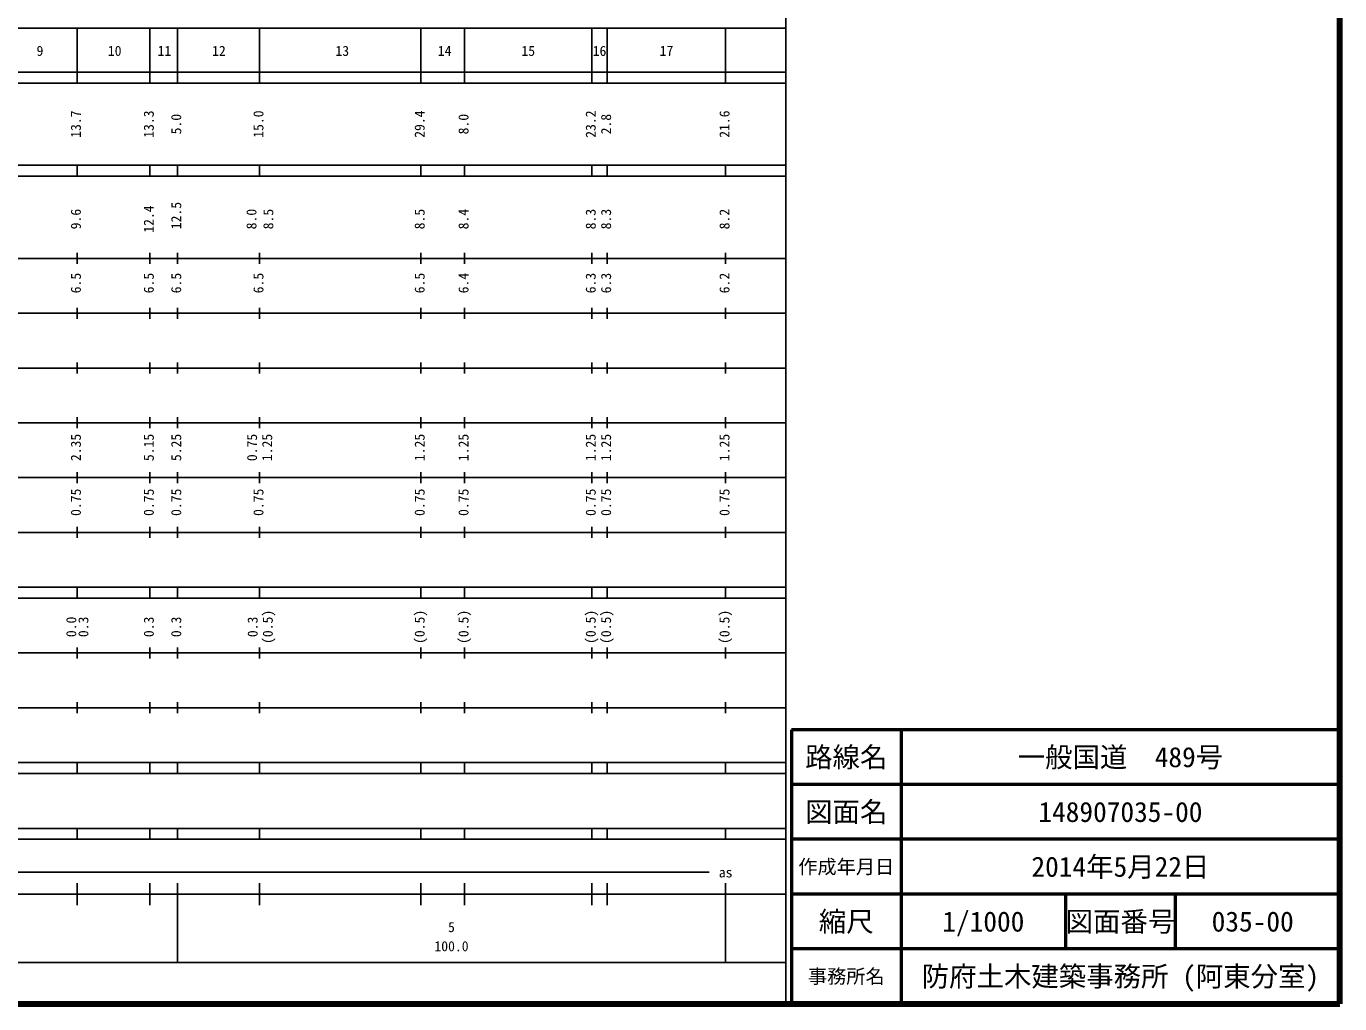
# Model space of a CAD drawing. Units: millimetres on the paper, enlarged 1000 times. Extents: x 40000 to 680000, y 20000 to 380000.
# Drawn here: x 440446 to 680000, y 20000 to 198357 of the extents above; entities that cross this region are included whole.
import ezdxf
from ezdxf.enums import TextEntityAlignment as Align

# ---------------------------------------------------------------- set-up
doc = ezdxf.new("R2010")
doc.units = ezdxf.units.MM
doc.header["$LTSCALE"] = 1000
for name, color, linetype, lineweight in [('M-TTL', 2, 'Continuous', 140), ('M-TTL-BAND', 7, 'Continuous', 25), ('M-TTL-FRAM', 2, 'Continuous', 50), ('M-TTL-LINE', 7, 'Continuous', 50)]:
    doc.layers.add(name, color=color, linetype=linetype, lineweight=lineweight)
doc.layers.add('M-TTL-TXT', color=7, linetype='Continuous')
doc.styles.add('ＭＳ ゴシック', font='')
doc.styles.get('ＭＳ ゴシック').set_extended_font_data('MS Gothic')

msp = doc.modelspace()

# ---------------------------------------------------------------- linework, layer by layer
at = {"layer": 'M-TTL'}
for p, q in [((680000, 20000), (680000, 380000)), ((40000, 20000), (680000, 20000))]:
    msp.add_line(p, q, dxfattribs=at)
at = {"layer": 'M-TTL-BAND'}
for p, q in [((579000, 20000), (579000, 370000)), ((68000, 198000), (579000, 198000)), ((449700, 188000), (449700, 198000)), ((463000, 188000), (463000, 198000)), ((468000, 188000), (468000, 198000)), ((483000, 188000), (483000, 198000)), ((512400, 188000), (512400, 198000)), ((520400, 188000), (520400, 198000)), ((543600, 188000), (543600, 198000)), ((546400, 188000), (546400, 198000)), ((568000, 188000), (568000, 198000)), ((40000, 190000), (579000, 190000)), ((40000, 188000), (579000, 188000)), ((40000, 173000), (579000, 173000)), ((449700, 171000), (449700, 173000)), ((463000, 171000), (463000, 173000)), ((468000, 171000), (468000, 173000)), ((483000, 171000), (483000, 173000)), ((512400, 171000), (512400, 173000)), ((520400, 171000), (520400, 173000)), ((543600, 171000), (543600, 173000)), ((546400, 171000), (546400, 173000)), ((568000, 171000), (568000, 173000)), ((40000, 171000), (579000, 171000)), ((40000, 156000), (579000, 156000)), ((449700, 155000), (449700, 157000)), ((463000, 155000), (463000, 157000)), ((468000, 155000), (468000, 157000)), ((483000, 155000), (483000, 157000)), ((512400, 155000), (512400, 157000)), ((520400, 155000), (520400, 157000)), ((543600, 155000), (543600, 157000)), ((546400, 155000), (546400, 157000)), ((568000, 155000), (568000, 157000)), ((449700, 145000), (449700, 147000)), ((463000, 145000), (463000, 147000)), ((468000, 145000), (468000, 147000)), ((483000, 145000), (483000, 147000)), ((512400, 145000), (512400, 147000)), ((520400, 145000), (520400, 147000)), ((543600, 145000), (543600, 147000)), ((546400, 145000), (546400, 147000)), ((568000, 145000), (568000, 147000)), ((46000, 146000), (579000, 146000)), ((449700, 135000), (449700, 137000)), ((463000, 135000), (463000, 137000)), ((468000, 135000), (468000, 137000)), ((483000, 135000), (483000, 137000)), ((512400, 135000), (512400, 137000)), ((520400, 135000), (520400, 137000)), ((543600, 135000), (543600, 137000)), ((546400, 135000), (546400, 137000)), ((568000, 135000), (568000, 137000)), ((52000, 136000), (579000, 136000)), ((449700, 125000), (449700, 127000)), ((463000, 125000), (463000, 127000)), ((468000, 125000), (468000, 127000)), ((483000, 125000), (483000, 127000)), ((512400, 125000), (512400, 127000)), ((520400, 125000), (520400, 127000)), ((543600, 125000), (543600, 127000)), ((546400, 125000), (546400, 127000)), ((568000, 125000), (568000, 127000)), ((46000, 126000), (579000, 126000)), ((52000, 116000), (579000, 116000)), ((449700, 115000), (449700, 117000)), ((463000, 115000), (463000, 117000)), ((468000, 115000), (468000, 117000)), ((483000, 115000), (483000, 117000)), ((512400, 115000), (512400, 117000)), ((520400, 115000), (520400, 117000)), ((543600, 115000), (543600, 117000)), ((546400, 115000), (546400, 117000)), ((568000, 115000), (568000, 117000)), ((46000, 106000), (579000, 106000)), ((449700, 105000), (449700, 107000)), ((463000, 105000), (463000, 107000)), ((468000, 105000), (468000, 107000)), ((483000, 105000), (483000, 107000)), ((512400, 105000), (512400, 107000)), ((520400, 105000), (520400, 107000)), ((543600, 105000), (543600, 107000)), ((546400, 105000), (546400, 107000)), ((568000, 105000), (568000, 107000)), ((40000, 96000), (579000, 96000)), ((449700, 94000), (449700, 96000)), ((463000, 94000), (463000, 96000)), ((468000, 94000), (468000, 96000)), ((483000, 94000), (483000, 96000)), ((512400, 94000), (512400, 96000)), ((520400, 94000), (520400, 96000)), ((543600, 94000), (543600, 96000)), ((546400, 94000), (546400, 96000)), ((568000, 94000), (568000, 96000)), ((40000, 94000), (579000, 94000)), ((49000, 84000), (579000, 84000)), ((449700, 83000), (449700, 85000)), ((463000, 83000), (463000, 85000)), ((468000, 83000), (468000, 85000)), ((483000, 83000), (483000, 85000)), ((512400, 83000), (512400, 85000)), ((520400, 83000), (520400, 85000)), ((543600, 83000), (543600, 85000)), ((546400, 83000), (546400, 85000)), ((568000, 83000), (568000, 85000)), ((449700, 73000), (449700, 75000)), ((463000, 73000), (463000, 75000)), ((468000, 73000), (468000, 75000)), ((483000, 73000), (483000, 75000)), ((512400, 73000), (512400, 75000)), ((520400, 73000), (520400, 75000)), ((543600, 73000), (543600, 75000)), ((546400, 73000), (546400, 75000)), ((568000, 73000), (568000, 75000)), ((40000, 74000), (579000, 74000)), ((40000, 64000), (579000, 64000)), ((449700, 62000), (449700, 64000)), ((463000, 62000), (463000, 64000)), ((468000, 62000), (468000, 64000)), ((483000, 62000), (483000, 64000)), ((512400, 62000), (512400, 64000)), ((520400, 62000), (520400, 64000)), ((543600, 62000), (543600, 64000)), ((546400, 62000), (546400, 64000)), ((568000, 62000), (568000, 64000)), ((40000, 62000), (579000, 62000)), ((40000, 52000), (579000, 52000)), ((449700, 50000), (449700, 52000)), ((463000, 50000), (463000, 52000)), ((468000, 50000), (468000, 52000)), ((483000, 50000), (483000, 52000)), ((512400, 50000), (512400, 52000)), ((520400, 50000), (520400, 52000)), ((543600, 50000), (543600, 52000)), ((546400, 50000), (546400, 52000)), ((568000, 50000), (568000, 52000)), ((40000, 50000), (579000, 50000)), ((71000, 44000), (565000, 44000)), ((449700, 38000), (449700, 42000)), ((463000, 38000), (463000, 42000)), ((468000, 27500), (468000, 42000)), ((483000, 38000), (483000, 42000)), ((512400, 38000), (512400, 42000)), ((520400, 38000), (520400, 42000)), ((543600, 38000), (543600, 42000)), ((546400, 38000), (546400, 42000)), ((568000, 27500), (568000, 42000)), ((40000, 40000), (579000, 40000)), ((68000, 27500), (579000, 27500))]:
    msp.add_line(p, q, dxfattribs=at)
at = {"layer": 'M-TTL-FRAM'}
for p, q in [((680000, 70000), (580000, 70000)), ((580000, 70000), (580000, 20000))]:
    msp.add_line(p, q, dxfattribs=at)
at = {"layer": 'M-TTL-LINE'}
for p, q in [((600000, 70000), (600000, 20000)), ((680000, 60000), (580000, 60000)), ((680000, 50000), (580000, 50000)), ((680000, 40000), (580000, 40000)), ((630000, 40000), (630000, 30000)), ((650000, 40000), (650000, 30000)), ((680000, 30000), (580000, 30000))]:
    msp.add_line(p, q, dxfattribs=at)

# ---------------------------------------------------------------- texts
at = {"layer": 'M-TTL-BAND', "style": 'ＭＳ ゴシック'}
for s, p in [('9', (442945, 192405)), ('10', (456572, 192405)), ('11', (465647, 192405)), ('12', (475581, 192405)), ('13', (498079, 192405)), ('14', (516745, 192405)), ('15', (532000, 192405)), ('16', (545000, 192405)), ('17', (557200, 192405)), ('as', (568000, 42500)), ('5', (518000, 32523)), ('100.0', (518000, 29033))]:
    msp.add_text(s, height=1833, dxfattribs=at).set_placement(p, align=Align.BOTTOM_CENTER)
for s, p in [('13.7', (450952, 180500)), ('13.3', (464252, 180500)), ('5.0', (469252, 180500)), ('15.0', (484252, 180500)), ('29.4', (513652, 180500)), ('8.0', (521652, 180500)), ('23.2', (544852, 180500)), ('2.8', (547652, 180500)), ('21.6', (569252, 180500)), ('12.4', (464252, 163174)), ('12.5', (469252, 163817)), ('9.6', (450952, 163174)), ('8.0', (482978, 163174)), ('8.5', (486055, 163174)), ('8.5', (513652, 163174)), ('8.4', (521652, 163174)), ('8.3', (544852, 163174)), ('8.3', (547652, 163174)), ('8.2', (569252, 163174)), ('6.5', (450952, 151500)), ('6.5', (464252, 151500)), ('6.5', (469252, 151500)), ('6.5', (484252, 151500)), ('6.5', (513652, 151500)), ('6.4', (521652, 151500)), ('6.3', (544852, 151500)), ('6.3', (547652, 151500)), ('6.2', (569252, 151500)), ('2.35', (450952, 121500)), ('5.15', (464252, 121500)), ('5.25', (469252, 121500)), ('0.75', (483084, 121500)), ('1.25', (485843, 121500)), ('1.25', (513652, 121500)), ('1.25', (521652, 121500)), ('1.25', (544852, 121500)), ('1.25', (547652, 121500)), ('1.25', (569252, 121500)), ('0.75', (450952, 111500)), ('0.75', (464252, 111500)), ('0.75', (469252, 111500)), ('0.75', (484252, 111500)), ('0.75', (513652, 111500)), ('0.75', (521652, 111500)), ('0.75', (544852, 111500)), ('0.75', (547652, 111500)), ('0.75', (569252, 111500)), ('(0.5)', (485949, 88764)), ('(0.5)', (513652, 88764)), ('(0.5)', (521652, 88764)), ('(0.5)', (544852, 88764)), ('(0.5)', (547652, 88764)), ('(0.5)', (569252, 88764)), ('0.0', (450110, 88764)), ('0.3', (452322, 88764)), ('0.3', (464252, 88764)), ('0.3', (469252, 88764)), ('0.3', (483190, 88764))]:
    msp.add_text(s, height=1833, rotation=90, dxfattribs=at).set_placement(p, align=Align.BOTTOM_CENTER)
at = {"layer": 'M-TTL-TXT', "style": 'ＭＳ ゴシック'}
for s, height, p in [('路線名', 3666, (590000, 65000)), ('路線名', 3666, (590000, 65000)), ('一般国道\u3000489号', 3666, (640000, 65000)), ('図面名', 3666, (590000, 55000)), ('図面名', 3666, (590000, 55000)), ('148907035-00', 3666, (640000, 55000)), ('作成年月日', 2566, (590000, 45000)), ('作成年月日', 2566, (590000, 45000)), ('2014年5月22日', 3666, (640000, 45000)), ('縮尺', 3666, (590000, 35000)), ('縮尺', 3666, (590000, 35000)), ('1/1000', 3666, (615000, 35000)), ('図面番号', 3666, (640000, 35000)), ('図面番号', 3666, (640000, 35000)), ('035-00', 3666, (664125, 35000)), ('事務所名', 2566, (590000, 25000)), ('事務所名', 2566, (590000, 25000)), ('防府土木建築事務所 (阿東分室)', 3666, (640000, 25000))]:
    msp.add_text(s, height=height, dxfattribs=at).set_placement(p, align=Align.MIDDLE_CENTER)

doc.saveas('drawing.dxf')
